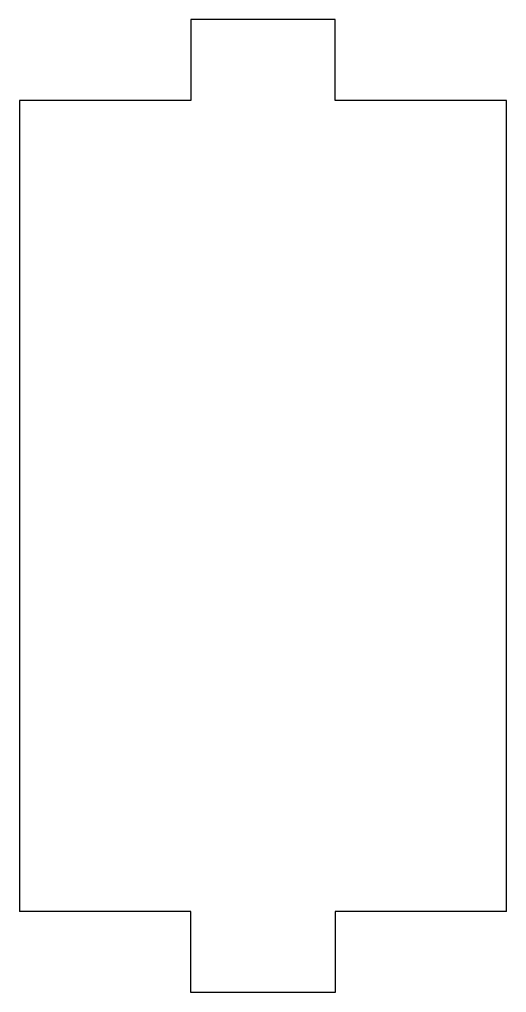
# Model space of a CAD drawing. Extents: x -12 to 12, y -46 to 2.
import ezdxf

# ---------------------------------------------------------------- set-up
doc = ezdxf.new("R2010")
doc.units = 0
doc.layers.get('0').update_dxf_attribs({"linetype": 'continuous'})

# ---------------------------------------------------------------- blocks, each defined once
blk = doc.blocks.new('BODY004')
at = {"color": 0}
for p, q in [((3.55, 1.97), (-3.55, 1.97)), ((-3.55, 1.97), (-3.55, -2.03)), ((3.55, -2.03), (3.55, 1.97)), ((-3.55, -2.03), (-12, -2.03)), ((-12, -2.03), (-12, -41.97)), ((12, -2.03), (3.55, -2.03)), ((12, -41.97), (12, -2.03)), ((-3.55, -41.97), (-12, -41.97)), ((-3.55, -45.97), (-3.55, -41.97)), ((3.55, -41.97), (3.55, -45.97)), ((12, -41.97), (3.55, -41.97)), ((3.55, -45.97), (-3.55, -45.97))]:
    blk.add_line(p, q, dxfattribs=at)

msp = doc.modelspace()

# ---------------------------------------------------------------- block references
at = {"color": 0}
msp.add_blockref('BODY004', (0, 0), dxfattribs=at)

doc.saveas('drawing.dxf')
